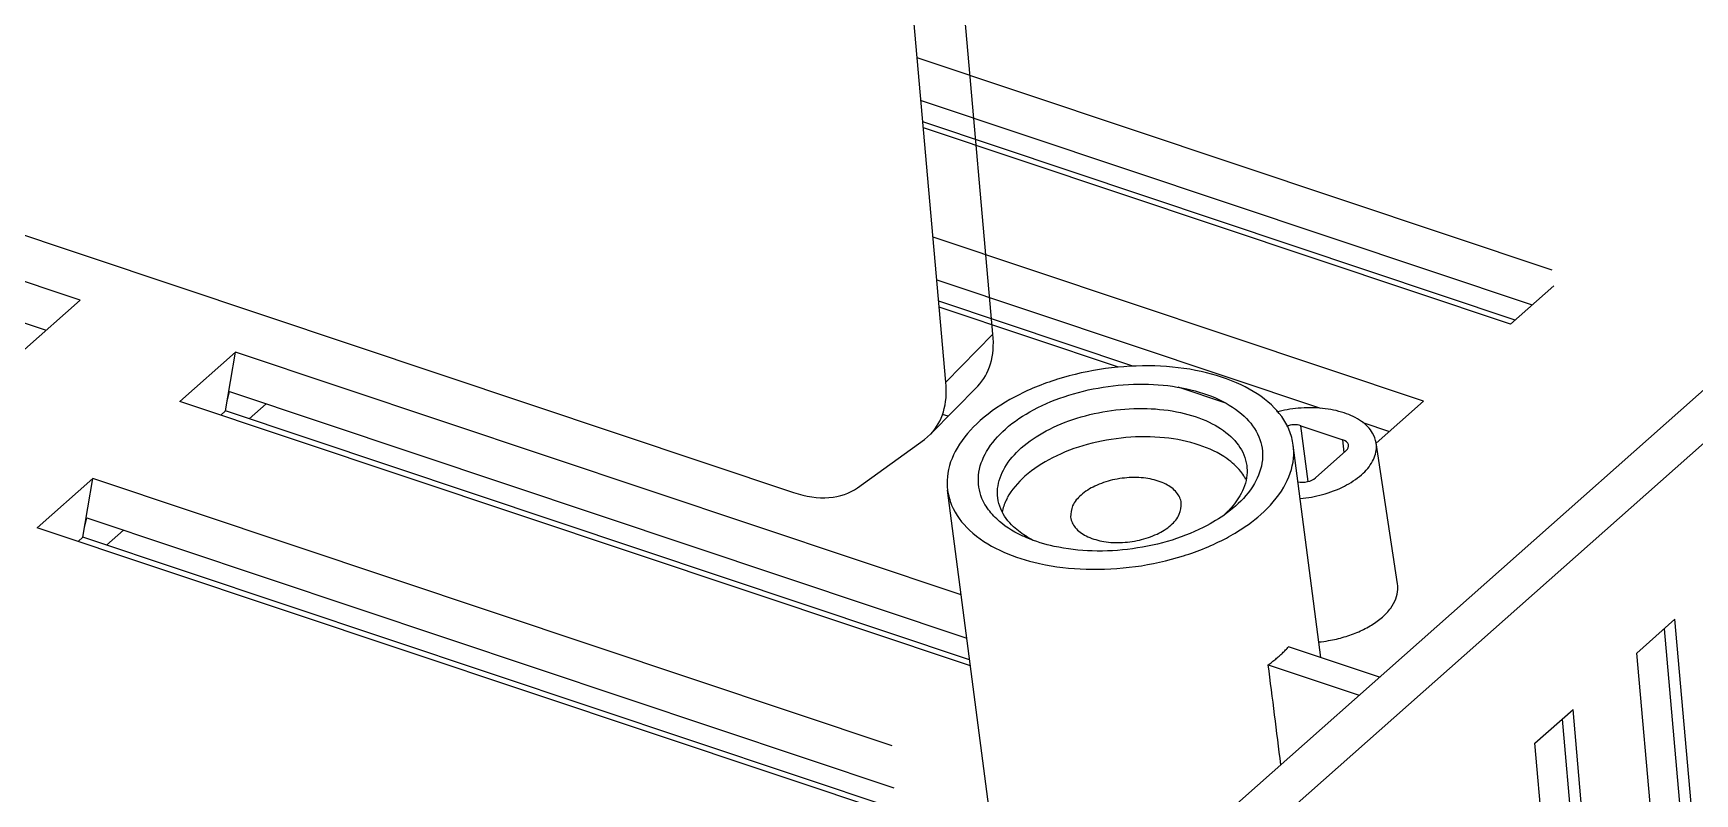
# Model space of a CAD drawing. Header units: millimetres. Extents: x 1518 to 2058, y 69 to 444.
# Drawn here: x 1770.72 to 1795.57, y 116.56 to 127.94 of the extents above; entities that cross this region are included whole.
import ezdxf

# ---------------------------------------------------------------- set-up
doc = ezdxf.new("R2010")
doc.units = ezdxf.units.MM
doc.layers.add('02___PRT_ALL_AXES', color=7, linetype='Continuous')
doc.layers.add('06___PRT_ALL_SURFS', color=7, linetype='Continuous')

# ---------------------------------------------------------------- blocks, each defined once
blk = doc.blocks.new('*u40')
at = {"color": 7, "linetype": 'Continuous'}
for p, q in [((46.025, 43.4), (-12.501, -8.496)), ((-9.924, -5.292), (41.942, 40.699)), ((-74.058, 20.54), (-16.266, 1.209)), ((-12.831, 3.931), (-13.73, 14.127)), ((-13.641, 3.105), (-14.543, 13.329)), ((-13.641, 3.105), (-12.831, 3.931)), ((-13.903, 2.214), (-13.093, 3.04)), ((-7.533, 2.357), (-6.809, 2.115)), ((-7.406, 1.4), (-7.533, 2.357)), ((-15.161, 1.291), (-14.009, 2.122)), ((-14.009, 2.122), (-13.903, 2.214)), ((-6.787, 1.898), (-6.809, 2.115)), ((-5.868, -0.366), (-6.237, 2.063)), ((-6.756, 1.926), (-7.282, 1.46)), ((-8.657, 0.975), (-8.772, 0.881)), ((-6.178, -1.97), (-7.743, -1.447)), ((-8.093, -1.757), (-6.528, -2.281))]:
    blk.add_line(p, q, dxfattribs=at)
for centre, radius, start, end in [((-9.195, 1.067), 0.804, 27.3519, 30.0983), ((-11.676, 0.633), 1.028, 152.1296, 154.361), ((-9.99, 2.083), 1.696, 312.1965, 315.3108), ((-11.384, 1.89), 1.681, 239.3988, 243.1136)]:
    blk.add_arc(centre, radius, start, end, dxfattribs=at)
for centre, major_axis, ratio, start_param, end_param in [((-14.531, 4.573), (1.397, -1.572), 0.624197, 0.043905, 0.69934), ((-15.341, 3.747), (1.397, -1.572), 0.624197, 0.043905, 0.69934), ((-7.674, 2.233), (0.238, 0.031), 0.574213, 0.86858, 1.953425), ((-6.949, 1.991), (0.238, 0.031), 0.573868, 5.580869, 7.151361), ((-7.475, 1.525), (0.238, 0.031), 0.574213, -2.11117, -0.702521), ((-16.49, 2.917), (-1.393, 1.575), 0.624368, -3.965828, -3.203347)]:
    blk.add_ellipse(centre, major_axis=major_axis, ratio=ratio, start_param=start_param, end_param=end_param, dxfattribs=at)
for points, start_tangent, end_tangent in [([(-12.617, 2.3), (-12.132, 2.632), (-11.526, 2.883), (-10.848, 3.034), (-10.152, 3.071), (-9.497, 2.993), (-8.933, 2.804), (-8.508, 2.521), (-8.255, 2.167), (-8.195, 1.769), (-8.333, 1.361)], (0.748212, 0.663459), (-0.502346, -0.864667)), ([(-12.344, 1.975), (-11.918, 2.267), (-11.386, 2.488), (-10.79, 2.62), (-10.18, 2.653), (-9.604, 2.584), (-9.109, 2.418), (-8.736, 2.17), (-8.514, 1.858), (-8.464, 1.673)], (0.748212, 0.663459), (0.130265, -0.991479)), ([(-6.237, 2.062), (-6.297, 2.23), (-6.489, 2.432), (-6.786, 2.578), (-7.159, 2.656), (-7.578, 2.658), (-7.952, 2.594)], (-0.156541, 0.987671), (-0.968466, -0.249148)), ([(-12.949, 0.972), (-13.02, 1.108), (-13.079, 1.506), (-12.941, 1.914), (-12.617, 2.3)], (-0.532913, 0.84617), (0.748212, 0.663459)), ([(-8.568, 1.571), (-8.805, 1.791), (-9.28, 2.025), (-9.879, 2.15), (-10.543, 2.153), (-11.207, 2.035), (-11.805, 1.805), (-12.28, 1.488)], (-0.619527, 0.784975), (-0.748212, -0.663459)), ([(-6.488, 1.515), (-6.298, 1.749), (-6.232, 1.997), (-6.237, 2.062)], (0.748212, 0.663459), (-0.156541, 0.987671)), ([(-12.747, 1.115), (-12.75, 1.278), (-12.629, 1.637), (-12.344, 1.975)], (-0.130265, 0.991479), (0.748212, 0.663459)), ([(-12.28, 1.488), (-12.585, 1.114)], (-0.748212, -0.663459), (-0.467387, -0.884053)), ([(-9.59, 1.03), (-9.67, 1.208), (-9.856, 1.351), (-10.124, 1.441), (-10.443, 1.466), (-10.773, 1.424), (-11.076, 1.319), (-11.315, 1.165)], (-0.130466, 0.991453), (-0.748212, -0.663459)), ([(-8.464, 1.673), (-8.461, 1.509), (-8.582, 1.151)], (0.130265, -0.991479), (-0.502346, -0.864667)), ([(-8.5, 1.47), (-8.568, 1.571)], (-0.501503, 0.865156), (-0.619527, 0.784975)), ([(-7.542, 1.103), (-7.161, 1.173), (-6.784, 1.318), (-6.488, 1.515)], (0.994973, 0.100146), (0.748212, 0.663459)), ([(-11.315, 1.165), (-11.46, 0.979), (-11.494, 0.785), (-11.494, 0.783)], (-0.748212, -0.663459), (0.130466, -0.991453)), ([(-8.582, 1.151), (-8.785, 0.89)], (-0.502346, -0.864667), (-0.702873, -0.711315)), ([(-8.333, 1.361), (-8.657, 0.975)], (-0.502346, -0.864667), (-0.748212, -0.663459)), ([(-12.25, 0.429), (-12.341, 0.47), (-12.767, 0.753), (-12.949, 0.972)], (-0.92116, 0.389185), (-0.532913, 0.84617)), ([(-12.475, 0.618), (-12.697, 0.929), (-12.747, 1.115)], (-0.72784, 0.685747), (-0.130265, 0.991479)), ([(-12.603, 1.078), (-12.675, 0.869)], (-0.432608, -0.901582), (-0.20103, -0.979585)), ([(-8.772, 0.88), (-9.142, 0.643), (-9.748, 0.391), (-10.427, 0.241), (-11.122, 0.203), (-11.778, 0.282), (-12.25, 0.429)], (-0.79166, -0.610962), (-0.92116, 0.389185)), ([(-9.769, 0.648), (-9.624, 0.834), (-9.59, 1.028), (-9.59, 1.03)], (0.748212, 0.663459), (-0.130466, 0.991453)), ([(-12.24, 0.443), (-12.475, 0.618)], (-0.86035, 0.509704), (-0.72784, 0.685747)), ([(-11.494, 0.783), (-11.414, 0.605), (-11.228, 0.462), (-10.96, 0.372), (-10.641, 0.347), (-10.311, 0.389), (-10.008, 0.494), (-9.769, 0.648)], (0.130466, -0.991453), (0.748212, 0.663459)), ([(-6.128, -0.935), (-5.987, -0.781), (-5.899, -0.622), (-5.863, -0.46), (-5.868, -0.367)], (0.748212, 0.663459), (-0.148203, 0.988957)), ([(-7.221, -1.363), (-7.059, -1.341), (-6.785, -1.278), (-6.536, -1.187), (-6.316, -1.072), (-6.128, -0.935)], (0.994865, 0.10121), (0.748212, 0.663459)), ([(-8.093, -1.757), (-8.028, -1.708), (-7.965, -1.658), (-7.906, -1.606)], (0.804541, 0.593897), (0.748212, 0.663459)), ([(-7.906, -1.606), (-7.848, -1.554), (-7.794, -1.501), (-7.743, -1.447)], (0.748212, 0.663459), (0.678384, 0.734708))]:
    blk.add_spline(points, degree=3, dxfattribs=dict(at, start_tangent=start_tangent, end_tangent=end_tangent))
at = {"layer": '02___PRT_ALL_AXES', "color": 7, "linetype": 'Continuous'}
for p, q in [((-7.186, -1.633), (-7.662, 2.025)), ((-12.656, -6.09), (-13.612, 1.25))]:
    blk.add_line(p, q, dxfattribs=at)
blk.add_ellipse((-16.378, 45.724), major_axis=(-58.836, 466.775), ratio=0.004877, start_param=-1.677012, end_param=-1.673309, dxfattribs=at)
for points, start_tangent, end_tangent in [([(-7.663, 2.024), (-7.732, 2.283), (-8.04, 2.715), (-8.559, 3.06), (-9.246, 3.29), (-10.046, 3.386), (-10.894, 3.34), (-11.721, 3.157), (-12.46, 2.85), (-13.052, 2.445)], (-0.130142, 0.991495), (-0.748212, -0.663459)), ([(-13.052, 2.445), (-13.447, 1.974), (-13.616, 1.477), (-13.611, 1.25)], (-0.748212, -0.663459), (0.130142, -0.991495)), ([(-8.223, 0.83), (-7.827, 1.3), (-7.659, 1.798), (-7.663, 2.024)], (0.748212, 0.663459), (-0.130142, 0.991495)), ([(-13.611, 1.25), (-13.542, 0.992), (-13.234, 0.559), (-12.715, 0.214), (-12.129, 0.008)], (0.130142, -0.991495), (0.970641, -0.240533)), ([(-8.662, 0.511), (-8.223, 0.83)], (0.857811, 0.513965), (0.748212, 0.663459)), ([(-12.129, 0.008), (-12.028, -0.016), (-11.228, -0.111), (-10.38, -0.066), (-9.553, 0.118), (-8.814, 0.425), (-8.662, 0.511)], (0.970641, -0.240533), (0.857811, 0.513965))]:
    blk.add_spline(points, degree=3, dxfattribs=dict(at, start_tangent=start_tangent, end_tangent=end_tangent))
at = {"layer": '06___PRT_ALL_SURFS', "color": 7, "linetype": 'Continuous'}
for p, q in [((-28.538, 4.52), (-41.427, 8.831)), ((-3.21, 5.035), (-14.133, 8.689)), ((-42.011, 8.313), (-29.122, 4.002)), ((-14.069, 7.954), (-3.552, 4.436)), ((-3.844, 4.177), (-14.036, 7.586)), ((-3.925, 4.105), (-14.027, 7.484)), ((-5.421, 2.778), (-13.861, 5.602)), ((-13.796, 4.867), (-7.197, 2.66)), ((-3.181, 4.765), (-3.925, 4.105)), ((-28.538, 4.52), (-29.496, 3.671)), ((-10.426, 3.383), (-13.764, 4.5)), ((-10.673, 3.366), (-13.755, 4.397)), ((-25.868, 3.626), (-26.825, 2.777)), ((-26.038, 2.614), (-25.868, 3.626)), ((-13.377, -0.552), (-25.868, 3.626)), ((-26.01, 2.782), (-25.968, 2.947)), ((-25.968, 2.947), (-13.28, -1.297)), ((-8.821, 2.747), (-9.641, 3.021)), ((-13.218, -1.774), (-26.825, 2.777)), ((-26.038, 2.614), (-26.12, 2.541)), ((-13.232, -1.67), (-26.038, 2.614)), ((-25.339, 2.736), (-25.631, 2.477)), ((-5.421, 2.778), (-6.236, 2.055)), ((-13.603, 2.52), (-13.699, 2.551)), ((-6.466, 2.415), (-6.005, 2.261)), ((-28.321, 1.451), (-29.278, 0.602)), ((-28.491, 0.438), (-28.321, 1.451)), ((-14.565, -3.15), (-28.321, 1.451)), ((-14.486, -4.346), (-29.278, 0.602)), ((-28.463, 0.607), (-28.422, 0.772)), ((-28.422, 0.772), (-14.537, -3.873)), ((-28.491, 0.438), (-28.573, 0.366)), ((-14.497, -4.243), (-28.491, 0.438)), ((-27.792, 0.561), (-28.084, 0.302)), ((-1.752, -1.554), (-1.097, -0.973)), ((-1.283, -1.138), (-0.531, -9.659)), ((-0.325, -9.721), (-1.097, -0.973)), ((-0.98, -10.302), (-1.752, -1.554)), ((-3.504, -3.107), (-2.849, -2.526)), ((-2.077, -11.274), (-2.849, -2.526)), ((-3.035, -2.691), (-2.283, -11.212)), ((-2.733, -11.855), (-3.504, -3.107))]:
    blk.add_line(p, q, dxfattribs=at)

msp = doc.modelspace()

# ---------------------------------------------------------------- block references
at = {"xscale": 0.8693999999999998, "yscale": 0.8693999999999998, "zscale": 0.8693999999999998}
msp.add_blockref('*u40', (1796.23, 120.02), dxfattribs=at)

doc.saveas('drawing.dxf')
